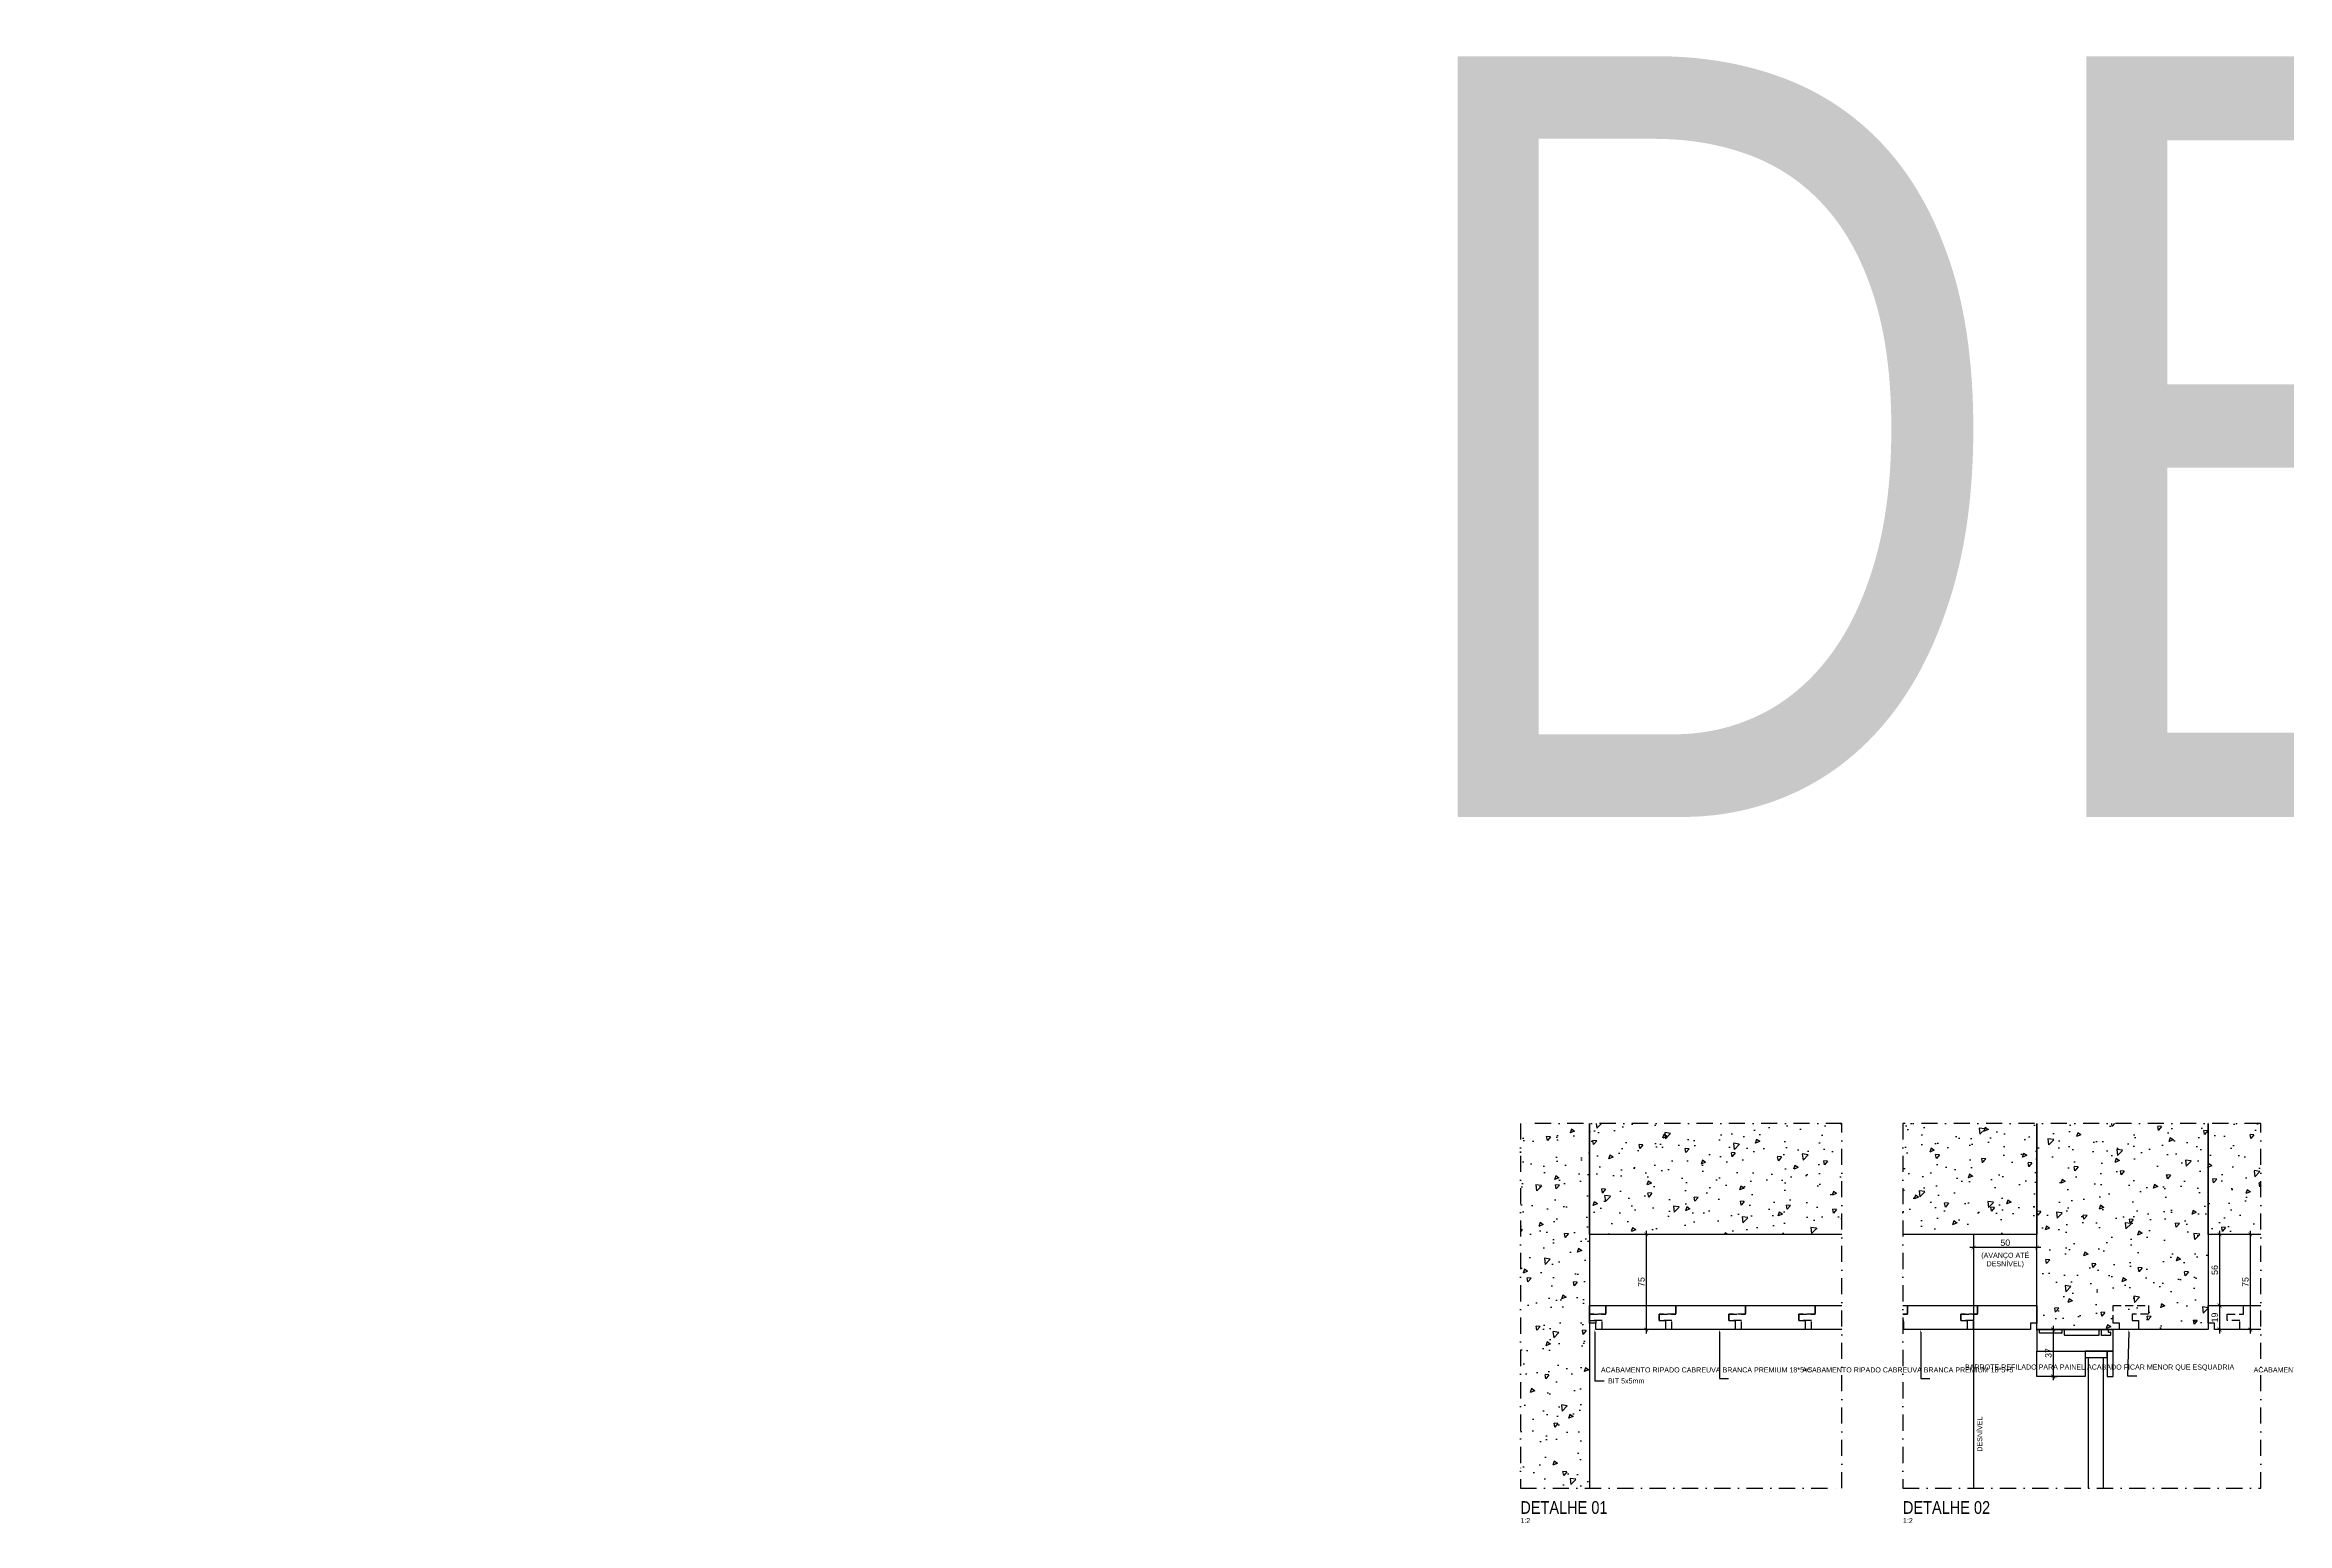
# Model space of a CAD drawing. Header units: millimetres. Extents: x -63251 to 507826, y 5339 to 217512.
# Drawn here: x 161870 to 163639, y 81607 to 82773 of the extents above; entities that cross this region are included whole.
import ezdxf
from ezdxf import colors
from ezdxf.entities.mleader import LeaderData, LeaderLine
from ezdxf.math import Vec2, Vec3

# ---------------------------------------------------------------- set-up
doc = ezdxf.new("R2010")
doc.units = ezdxf.units.MM
doc.header["$PDMODE"] = 3
doc.linetypes.add('TRAÇO 1-1', pattern=[9.525, 6.35, -3.175])
doc.linetypes.add('TRAÇO E PONTO 1-1', pattern=[25.4, 12.7, -6.35, 0, -6.35])
for name, color, linetype in [('AC-EQUIPAMENTO', 7, 'Continuous'), ('COTAS', 9, 'Continuous'), ('MARCENARIA', 4, 'Continuous'), ('PAREDE', 94, 'Continuous'), ('PISO', 9, 'Continuous'), ('TEXTO', 105, 'Continuous'), ('TEXTO TRAÇO PONTO', 105, 'TRAÇO E PONTO 1-1')]:
    doc.layers.add(name, color=color, linetype=linetype)
doc.styles.add('1-1', font='arial.ttf', dxfattribs={"height": 0.2})
doc.styles.add('PADRÃO', font='arial.ttf')
doc.styles.add('TITULO', font='swissck.ttf')
doc.dimstyles.new('1-2', dxfattribs={"dimscale": 2, "dimtxt": 2.5, "dimasz": 1.5, "dimexe": 1.5, "dimexo": 1.5, "dimtad": 1, "dimtxsty": 'PADRÃO', "dimblk": 'ARCHTICK', "dimcen": 2.5, "dimdle": 1.5, "dimclrd": 9, "dimclre": 9, "dimclrt": 6, "dimadec": 0, "dimazin": 0, "dimtfac": 1, "dimtmove": 0, "dimatfit": 3, "dimfxl": 1.25, "dimlwd": -1, "dimlwe": -1, "dimarcsym": 0})
pattern_1 = [(230, (1226.53, 730.216), (-36.436934, 3.187817), [3.81, -41.91]), (175, (1226.53, 730.216), (7.048684, -38.211369), [3.048, -33.528117]), (280.451445, (1223.494, 730.48), (-29.3882494, -35.0235504), [3.238002, -35.618049]), (226.1842, (1226.53, 720.056), (-54.215808, 8.408466), [5.715, -62.865]), (276.635558, (1222.01, 720.756), (-47.480827, -49.485225), [4.857005, -53.427122]), (171.18415, (1226.53, 720.056), (-47.480827, -49.485225), [4.571993, -50.291946]), (201, (1221.45, 722.596), (-30.3228783, 20.4530396), [3.81, -41.91]), (146, (1221.45, 722.596), (-12.360406, -36.837593), [3.048, -33.528]), (251.451445, (1218.923, 724.3), (-42.683284, -16.384554), [3.238002, -35.6179875]), (217.5, (1226.53, 730.216), (-0.61772065, -16.9110078), [0, -33.1216, 0, -34.036, 0, -33.655]), (187.5, (1226.53, 730.216), (-13.3639325, -20.036115), [0, -19.4056, 0, -32.3596, 0, -12.827]), (147.5, (1237.859, 730.216), (-27.118119, 1.1457488), [0, -12.7, 0, -39.624, 0, -52.578]), (137.5, (1242.939, 730.216), (-29.6258363, -5.0852982), [0, -16.51, 0, -26.3144, 0, -37.338])]
pattern_2 = [(230, (1541.513, -299.823), (-36.436934, 3.187817), [3.81, -41.91]), (175, (1541.513, -299.823), (7.048684, -38.211369), [3.048, -33.528117]), (280.451445, (1538.477, -299.557), (-29.3882494, -35.0235504), [3.238002, -35.618049]), (226.1842, (1541.513, -309.983), (-54.215808, 8.408466), [5.715, -62.865]), (276.635558, (1536.995, -309.28), (-47.480827, -49.485225), [4.857005, -53.427122]), (171.18415, (1541.513, -309.98), (-47.480827, -49.485225), [4.571993, -50.291946]), (201, (1536.433, -307.443), (-30.3228783, 20.4530396), [3.81, -41.91]), (146, (1536.433, -307.443), (-12.360406, -36.837593), [3.048, -33.528]), (251.451445, (1533.906, -305.74), (-42.683284, -16.384554), [3.238002, -35.6179875]), (217.5, (1541.513, -299.823), (-0.61772065, -16.9110078), [0, -33.1216, 0, -34.036, 0, -33.655]), (187.5, (1541.513, -299.823), (-13.3639325, -20.036115), [0, -19.4056, 0, -32.3596, 0, -12.827]), (147.5, (1552.841, -299.823), (-27.118119, 1.1457488), [0, -12.7, 0, -39.624, 0, -52.578]), (137.5, (1557.921, -299.823), (-29.6258363, -5.0852982), [0, -16.51, 0, -26.3144, 0, -37.338])]

# ---------------------------------------------------------------- blocks, each defined once
blk = doc.blocks.new('_ArchTick')
at = {"color": 0, "linetype": 'ByBlock', "const_width": 0.15}
blk.add_lwpolyline([(-0.5, -0.5), (0.5, 0.5)], dxfattribs=at)
blk = doc.blocks.new('*D180')
at = {"layer": 'COTAS', "color": 9, "transparency": 16777216}
blk.add_line((163444.8, 81824.6), (163388.8, 81824.6), dxfattribs=at)
at = {"layer": 'Defpoints', "color": 0, "transparency": 16777216}
for p in [(163391.8, 81824.6, 0), (163391.8, 81824.6), (163441.8, 81824.6, 0)]:
    blk.add_point(p, dxfattribs=at)
at = {"layer": 'COTAS', "color": 9, "transparency": 16777216, "xscale": 3, "yscale": 3, "zscale": 3, "rotation": 180}
blk.add_blockref('_ArchTick', (163391.8, 81824.6), dxfattribs=at)
at = {"layer": 'COTAS', "color": 9, "transparency": 16777216, "xscale": 3, "yscale": 3, "zscale": 3}
blk.add_blockref('_ArchTick', (163441.8, 81824.6), dxfattribs=at)
at = {"layer": 'COTAS', "color": 6, "transparency": 16777216, "insert": (163416.8, 81828.4), "char_height": 5, "attachment_point": 5, "style": 'PADRÃO'}
blk.add_mtext('50', dxfattribs=at)
blk = doc.blocks.new('*D181')
at = {"layer": 'COTAS', "color": 9, "transparency": 16777216}
for p, q in [((163585.8, 81837.9), (163585.8, 81775.9)), ((163588.8, 81834.9), (163588.8, 81834.9)), ((163588.8, 81778.9), (163588.8, 81778.9))]:
    blk.add_line(p, q, dxfattribs=at)
at = {"layer": 'Defpoints', "color": 0, "transparency": 16777216}
for p in [(163585.8, 81834.9, 0), (163585.8, 81778.9, 0), (163585.8, 81778.9)]:
    blk.add_point(p, dxfattribs=at)
at = {"layer": 'COTAS', "color": 9, "transparency": 16777216, "xscale": 3, "yscale": 3, "zscale": 3}
for p, rotation in [((163585.8, 81834.9), 90), ((163585.8, 81778.9), 270)]:
    blk.add_blockref('_ArchTick', p, dxfattribs=dict(at, rotation=rotation))
at = {"layer": 'COTAS', "color": 6, "transparency": 16777216, "insert": (163582, 81806.9), "char_height": 5, "attachment_point": 5, "rotation": 90, "style": 'PADRÃO'}
blk.add_mtext('56', dxfattribs=at)
blk = doc.blocks.new('*D182')
at = {"layer": 'COTAS', "color": 9, "transparency": 16777216}
for p, q in [((163610, 81837.9), (163610, 81756.9)), ((163613, 81834.9), (163613, 81834.9)), ((163613, 81759.9), (163613, 81759.9))]:
    blk.add_line(p, q, dxfattribs=at)
at = {"layer": 'Defpoints', "color": 0, "transparency": 16777216}
for p in [(163610, 81834.9, 0), (163610, 81759.9, 0), (163610, 81759.9)]:
    blk.add_point(p, dxfattribs=at)
at = {"layer": 'COTAS', "color": 9, "transparency": 16777216, "xscale": 3, "yscale": 3, "zscale": 3}
for p, rotation in [((163610, 81834.9), 90), ((163610, 81759.9), 270)]:
    blk.add_blockref('_ArchTick', p, dxfattribs=dict(at, rotation=rotation))
at = {"layer": 'COTAS', "color": 6, "transparency": 16777216, "insert": (163606.2, 81797.4), "char_height": 5, "attachment_point": 5, "rotation": 90, "style": 'PADRÃO'}
blk.add_mtext('75', dxfattribs=at)
blk = doc.blocks.new('*D183')
at = {"layer": 'COTAS', "color": 9, "transparency": 16777216}
for p, q in [((163453.3, 81759.9), (163457.6, 81759.9)), ((163454.6, 81762.9), (163454.6, 81719.9)), ((163453.3, 81722.9), (163457.6, 81722.9))]:
    blk.add_line(p, q, dxfattribs=at)
at = {"layer": 'Defpoints', "color": 0, "transparency": 16777216}
for p in [(163450.3, 81759.9, 0), (163450.3, 81722.9, 0), (163454.6, 81722.9)]:
    blk.add_point(p, dxfattribs=at)
at = {"layer": 'COTAS', "color": 9, "transparency": 16777216, "xscale": 3, "yscale": 3, "zscale": 3}
for p, rotation in [((163454.6, 81759.9), 90), ((163454.6, 81722.9), 270)]:
    blk.add_blockref('_ArchTick', p, dxfattribs=dict(at, rotation=rotation))
at = {"layer": 'COTAS', "color": 6, "transparency": 16777216, "insert": (163450.8, 81741.4), "char_height": 5, "attachment_point": 5, "rotation": 90, "style": 'PADRÃO'}
blk.add_mtext('37', dxfattribs=at)
blk = doc.blocks.new('*D527')
at = {"layer": 'COTAS', "color": 9, "transparency": 16777216}
for p, q in [((163585.8, 81781.9), (163585.8, 81756.9)), ((163588.8, 81778.9), (163588.8, 81778.9)), ((163588.8, 81759.9), (163588.8, 81759.9))]:
    blk.add_line(p, q, dxfattribs=at)
at = {"layer": 'Defpoints', "color": 0, "transparency": 16777216}
for p in [(163585.8, 81778.9), (163585.8, 81759.9, 0), (163585.8, 81759.9)]:
    blk.add_point(p, dxfattribs=at)
at = {"layer": 'COTAS', "color": 9, "transparency": 16777216, "xscale": 3, "yscale": 3, "zscale": 3}
for p, rotation in [((163585.8, 81778.9), 90), ((163585.8, 81759.9), 270)]:
    blk.add_blockref('_ArchTick', p, dxfattribs=dict(at, rotation=rotation))
at = {"layer": 'COTAS', "color": 6, "transparency": 16777216, "insert": (163582, 81769.4), "char_height": 5, "attachment_point": 5, "rotation": 90, "style": 'PADRÃO'}
blk.add_mtext('19', dxfattribs=at)
blk = doc.blocks.new('*D1840')
at = {"layer": 'COTAS', "color": 9, "transparency": 16777216}
for p, q in [((163133.6, 81837.9), (163133.6, 81756.9)), ((163136.6, 81834.9), (163136.6, 81834.9)), ((163136.6, 81759.9), (163136.6, 81759.9))]:
    blk.add_line(p, q, dxfattribs=at)
at = {"layer": 'Defpoints', "color": 0, "transparency": 16777216}
for p in [(163133.6, 81834.9, 0), (163133.6, 81759.9, 0), (163133.6, 81759.9)]:
    blk.add_point(p, dxfattribs=at)
at = {"layer": 'COTAS', "color": 9, "transparency": 16777216, "xscale": 3, "yscale": 3, "zscale": 3}
for p, rotation in [((163133.6, 81834.9), 90), ((163133.6, 81759.9), 270)]:
    blk.add_blockref('_ArchTick', p, dxfattribs=dict(at, rotation=rotation))
at = {"layer": 'COTAS', "color": 6, "transparency": 16777216, "insert": (163129.8, 81797.4), "char_height": 5, "attachment_point": 5, "rotation": 90, "style": 'PADRÃO'}
blk.add_mtext('75', dxfattribs=at)

msp = doc.modelspace()

# ---------------------------------------------------------------- hatches: boundary and pattern name
at = {"layer": 'AC-EQUIPAMENTO'}
h = msp.add_hatch(dxfattribs=at)
h.set_pattern_fill('AR-CONC', color=21, scale=0.2, angle=180)
h.set_pattern_definition(pattern_1)
h.paths.add_polyline_path([(163034.272, 81634.796), (163088.815, 81634.796), (163088.815, 81922.372), (163034.272, 81922.372)])
h = msp.add_hatch(dxfattribs=at)
h.set_pattern_fill('AR-CONC', color=21, scale=0.2, angle=180)
h.set_pattern_definition(pattern_1)
h.paths.add_polyline_path([(163287.98, 81834.942), (163287.98, 81922.372), (163088.815, 81922.372), (163088.815, 81834.942)])
h = msp.add_hatch(dxfattribs=at)
h.set_pattern_fill('AR-CONC', color=21, scale=0.2, angle=180)
h.set_pattern_definition(pattern_2)
h.paths.add_polyline_path([(163441.772, 81834.942), (163441.772, 81922.372), (163336.073, 81922.372), (163336.073, 81834.942)])
h = msp.add_hatch(dxfattribs=at)
h.set_pattern_fill('AR-CONC', color=21, scale=0.2, angle=180)
h.set_pattern_definition(pattern_2)
h.paths.add_polyline_path([(163576.772, 81922.372), (163441.772, 81922.372), (163441.772, 81759.942), (163576.772, 81759.942)])
h = msp.add_hatch(dxfattribs=at)
h.set_pattern_fill('AR-CONC', color=21, scale=0.2, angle=180)
h.set_pattern_definition(pattern_2)
h.paths.add_polyline_path([(163618.303, 81922.372), (163576.772, 81922.372), (163576.772, 81834.942), (163618.303, 81834.942)])

# ---------------------------------------------------------------- linework, layer by layer
at = {"layer": 'MARCENARIA', "color": 8}
for p, q in [((163441.772, 81759.942, 0), (163501.771, 81759.942, 0)), ((163441.772, 81759.442, 0), (163441.772, 81759.942, 0)), ((163441.772, 81759.442, 0), (163441.772, 81742.942, 0)), ((163443.272, 81759.942, 0), (163442.272, 81759.942, 0)), ((163443.772, 81757.067, 0), (163443.772, 81759.442, 0)), ((163461.247, 81756.942, 0), (163443.897, 81756.942, 0)), ((163461.372, 81759.442, 0), (163461.372, 81757.067, 0)), ((163462.872, 81759.942, 0), (163461.872, 81759.942, 0)), ((163463.372, 81755.467, 0), (163463.372, 81759.442, 0)), ((163490.572, 81755.342, 0), (163463.497, 81755.342, 0)), ((163490.572, 81759.442, 0), (163490.572, 81755.342, 0)), ((163492.072, 81759.942, 0), (163491.072, 81759.942, 0)), ((163492.572, 81755.342, 0), (163492.572, 81759.442, 0)), ((163494.911, 81755.342, 0), (163492.572, 81755.342, 0)), ((163495.211, 81755.642, 0), (163494.911, 81755.342, 0)), ((163495.511, 81755.342, 0), (163495.211, 81755.642, 0)), ((163499.646, 81755.342, 0), (163495.511, 81755.342, 0)), ((163497.971, 81759.642, 0), (163497.971, 81758.242, 0)), ((163501.271, 81759.942, 0), (163498.271, 81759.942, 0)), ((163498.271, 81757.942, 0), (163499.646, 81757.942, 0)), ((163499.771, 81757.817, 0), (163499.771, 81755.467, 0)), ((163501.771, 81759.442, 0), (163501.771, 81759.942, 0)), ((163501.771, 81742.942, 0), (163501.771, 81759.442, 0)), ((163441.772, 81742.942, 0), (163501.771, 81742.942, 0)), ((163482.309, 81634.796, 0), (163482.309, 81737.942, 0)), ((163494.309, 81634.796, 0), (163494.309, 81737.942, 0))]:
    msp.add_line(p, q, dxfattribs=at)
at = {"layer": 'MARCENARIA', "color": 8, "linetype": 'TRAÇO 1-1'}
for points in [[(163088.815, 81778.942), (163101.816, 81778.942), (163101.816, 81771.942), (163088.816, 81771.942), (163088.816, 81766.942), (163093.816, 81766.942), (163093.816, 81764.942), (163088.815, 81764.942)], [(163101.816, 81771.942), (163101.816, 81778.942), (163156.816, 81778.942), (163156.816, 81771.942), (163143.816, 81771.942), (163143.816, 81766.942), (163148.816, 81766.942), (163148.816, 81759.942), (163098.816, 81759.942), (163098.816, 81766.942), (163088.816, 81766.942), (163088.816, 81771.942)], [(163156.816, 81771.942), (163156.816, 81778.942), (163211.816, 81778.942), (163211.816, 81771.942), (163198.816, 81771.942), (163198.816, 81766.942), (163203.816, 81766.942), (163203.816, 81759.942), (163153.816, 81759.942), (163153.816, 81766.942), (163143.816, 81766.942), (163143.816, 81771.942)], [(163211.816, 81771.942), (163211.816, 81778.942), (163266.816, 81778.942), (163266.816, 81771.942), (163253.816, 81771.942), (163253.816, 81766.942), (163258.816, 81766.942), (163258.816, 81759.942), (163208.816, 81759.942), (163208.816, 81766.942), (163198.816, 81766.942), (163198.816, 81771.942)]]:
    msp.add_lwpolyline(points, close=True, dxfattribs=at)
at = {"layer": 'MARCENARIA'}
msp.add_lwpolyline([(163287.98, 81759.942), (163093.815, 81759.942), (163093.815, 81764.942), (163088.815, 81764.942), (163088.815, 81778.942), (163287.98, 81778.942)], dxfattribs=at)
at = {"layer": 'MARCENARIA', "color": 8, "linetype": 'TRAÇO 1-1'}
msp.add_lwpolyline([(163287.98, 81759.942), (163263.816, 81759.942), (163263.816, 81766.942), (163253.816, 81766.942), (163253.816, 81771.942), (163266.816, 81771.942), (163266.816, 81778.942), (163287.98, 81778.942)], dxfattribs=at)
at = {"layer": 'MARCENARIA', "color": 8, "linetype": 'TRAÇO 1-1', "elevation": 0}
for points in [[(163336.073, 81771.942), (163339.772, 81771.942), (163339.772, 81778.942), (163394.772, 81778.942), (163394.772, 81771.942), (163381.772, 81771.942), (163381.772, 81766.942), (163386.772, 81766.942), (163386.772, 81759.942), (163336.772, 81759.942), (163336.772, 81766.942), (163336.073, 81766.942)], [(163336.073, 81778.942), (163339.772, 81778.942), (163339.772, 81771.942), (163336.073, 81771.942)], [(163618.303, 81759.942), (163601.774, 81759.942), (163601.774, 81766.942), (163591.774, 81766.942), (163591.774, 81771.942), (163604.774, 81771.942), (163604.774, 81778.942), (163618.303, 81778.942)]]:
    msp.add_lwpolyline(points, dxfattribs=at)
at = {"layer": 'MARCENARIA', "elevation": 0}
for points in [[(163336.073, 81778.942), (163441.772, 81778.942), (163441.772, 81764.942), (163436.772, 81764.942), (163436.772, 81759.942), (163336.073, 81759.942)], [(163618.303, 81759.942), (163581.772, 81759.942), (163581.772, 81764.942), (163576.772, 81764.942), (163576.772, 81778.942), (163618.303, 81778.942)]]:
    msp.add_lwpolyline(points, dxfattribs=at)
at = {"layer": 'MARCENARIA', "color": 8, "linetype": 'TRAÇO 1-1', "elevation": 0}
for points in [[(163394.772, 81771.942), (163394.772, 81778.942), (163441.772, 81778.942), (163441.772, 81764.942), (163436.772, 81764.942), (163436.772, 81759.942), (163391.772, 81759.942), (163391.772, 81766.942), (163381.772, 81766.942), (163381.772, 81771.942)], [(163501.771, 81778.942), (163529.773, 81778.942), (163529.773, 81771.942), (163516.773, 81771.942), (163516.773, 81766.942), (163521.773, 81766.942), (163521.773, 81759.942), (163506.771, 81759.942), (163506.771, 81764.942), (163501.771, 81764.942)]]:
    msp.add_lwpolyline(points, close=True, dxfattribs=at)
at = {"layer": 'MARCENARIA', "color": 8, "elevation": 0}
for points in [[(163441.772, 81742.942), (163479.716, 81742.942), (163479.716, 81722.942), (163441.772, 81722.942)], [(163479.716, 81737.942), (163497.271, 81737.942), (163497.271, 81742.942), (163479.716, 81742.942)], [(163501.771, 81742.942), (163497.271, 81742.942), (163497.271, 81722.941), (163501.771, 81722.941)]]:
    msp.add_lwpolyline(points, close=True, dxfattribs=at)
at = {"layer": 'MARCENARIA', "color": 8}
for centre, radius, start, end in [((163442.272, 81759.442, 0), 0.5, 90, 180), ((163443.272, 81759.442, 0), 0.5, 0, 90), ((163443.897, 81757.067, 0), 0.125, 180, 270), ((163461.247, 81757.067, 0), 0.125, 270, 0), ((163461.872, 81759.442, 0), 0.5, 90, 180), ((163462.872, 81759.442, 0), 0.5, 0, 90), ((163463.497, 81755.467, 0), 0.125, 180, 270), ((163491.072, 81759.442, 0), 0.5, 90, 180), ((163492.072, 81759.442, 0), 0.5, 0, 90), ((163498.271, 81759.642, 0), 0.3, 90, 180), ((163498.271, 81758.242, 0), 0.3, 180, 270), ((163499.646, 81757.817, 0), 0.125, 0, 90), ((163499.646, 81755.467, 0), 0.125, 270, 0), ((163501.271, 81759.442, 0), 0.5, 0, 90), ((163491.012, 81743.069, 0), 0.127, 270, 273.385631), ((163491.012, 81743.069, 0), 0.127, 270, 273.385631)]:
    msp.add_arc(centre, radius, start, end, dxfattribs=at)
at = {"layer": 'PAREDE'}
for points in [[(163287.98, 81834.942), (163088.815, 81834.942), (163088.815, 81922.372)], [(163088.815, 81922.372), (163088.815, 81634.796)]]:
    msp.add_lwpolyline(points, dxfattribs=at)
at = {"layer": 'PAREDE', "elevation": 0}
for points in [[(163441.772, 81922.372), (163441.772, 81834.942), (163336.073, 81834.942)], [(163576.772, 81922.372), (163576.772, 81759.942), (163441.772, 81759.942), (163441.772, 81922.372)], [(163618.303, 81834.942), (163576.772, 81834.942), (163576.772, 81922.372)]]:
    msp.add_lwpolyline(points, dxfattribs=at)
at = {"layer": 'PISO', "elevation": 0}
msp.add_lwpolyline([(163391.772, 81834.942), (163391.772, 81634.796)], dxfattribs=at)
at = {"layer": 'TEXTO TRAÇO PONTO', "elevation": 0}
for points in [[(163287.98, 81922.372), (163034.272, 81922.372), (163034.272, 81634.796), (163287.98, 81634.796)], [(163618.303, 81922.372), (163336.073, 81922.372), (163336.073, 81634.796), (163618.303, 81634.796)]]:
    msp.add_lwpolyline(points, close=True, dxfattribs=at)

# ---------------------------------------------------------------- texts
at = {"layer": 'COTAS', "color": 6, "insert": (163416.772, 81820.478), "char_height": 4, "width": 40.49817, "attachment_point": 2, "style": 'PADRÃO'}
msp.add_mtext('(AVANÇO ATÉ DESNÍVEL)', dxfattribs=at)
at = {"layer": 'COTAS', "color": 6, "insert": (163394.66, 81677.456), "char_height": 4, "width": 40.49817, "attachment_point": 2, "rotation": 90, "style": 'PADRÃO'}
msp.add_mtext('{\\C8;DESNÍVEL}', dxfattribs=at)
at = {"layer": 'TEXTO', "color": 1, "attachment_point": 7, "style": 'TITULO'}
for s, insert, char_height, width in [('\\pxqc;{\\C2;DETALHES}', (163641.714, 82155.642), 600, 2200.61002), ('DETALHE 01 ', (163034.272, 81614.438, 0), 10, 220.061), ('DETALHE 02', (163336.073, 81614.438, 0), 10, 220.061)]:
    msp.add_mtext(s, dxfattribs=dict(at, insert=insert, char_height=char_height, width=width))
at = {"layer": 'TEXTO', "char_height": 4, "width": 48, "attachment_point": 1, "style": 'PADRÃO'}
for insert in [(163034.272, 81611.238, 0), (163336.073, 81611.238, 0)]:
    msp.add_mtext('1:2', dxfattribs=dict(at, insert=insert))

# ---------------------------------------------------------------- dimensions: what is measured, and where the dimension line sits
at = {"layer": 'COTAS'}
for base, p1, p2, picture, middle in [((163133.623, 81759.942), (163133.623, 81834.942, 0), (163133.623, 81759.942, 0), '*D1840', (163129.83, 81797.442)), ((163585.785, 81778.942), (163585.785, 81834.942, 0), (163585.785, 81778.942, 0), '*D181', (163581.982, 81806.942)), ((163610.038, 81759.942), (163610.038, 81834.942, 0), (163610.038, 81759.942, 0), '*D182', (163606.246, 81797.442)), ((163585.785, 81759.942), (163585.785, 81778.942), (163585.785, 81759.942, 0), '*D527', (163581.982, 81769.442)), ((163454.59, 81722.942), (163450.258, 81759.942, 0), (163450.258, 81722.942, 0), '*D183', (163450.785, 81741.442))]:
    dim = msp.add_linear_dim(base=base, p1=p1, p2=p2, angle=90, dimstyle='1-2', dxfattribs=at)
    dim.commit()
    dim.dimension.update_dxf_attribs({"geometry": picture, "text_midpoint": middle})
dim = msp.add_linear_dim(base=(163391.772, 81824.621), p1=(163441.772, 81824.621, 0), p2=(163391.772, 81824.621, 0), dimstyle='1-2', dxfattribs=at)
dim.commit()
dim.dimension.update_dxf_attribs({"geometry": '*D180', "text_midpoint": (163416.772, 81828.424)})

# ---------------------------------------------------------------- leaders
at = {"layer": 'COTAS', "ltscale": 0.4}
ml = msp.add_multileader_mtext('Standard', dxfattribs=at)
ml.set_content('{\\C10;FECHADURA ALTA SEGURANÇA 04 PINOS}', color=105, style='1-1')
ml.set_leader_properties(color=256, linetype='ByLayer', lineweight=-1)
ml.build(insert=Vec2(0, 0))
ml.multileader.update_dxf_attribs({"text_left_attachment_type": 2, "text_right_attachment_type": 2, "dogleg_length": 0.36, "arrow_head_size": 2, "scale": 20})
ctx = ml.context
ctx.base_point, ctx.scale, ctx.arrow_head_size, ctx.landing_gap_size, ctx.plane_origin = Vec3(163839.089, 81696.862, 0), 20, 2, 4, Vec3(163768.168, 81928.272, 0)
ctx.left_attachment, ctx.right_attachment, ctx.text_align_type = 2, 2, 2
notes = []
notes.append((ctx, [(0, (1, 1, 0), (163827.832, 81696.862, 0), (1, 0), 11.257, [(0, [(163827.832, 81774.441, 0)], 0, [])])]))
ctx.mtext.insert, ctx.mtext.width, ctx.mtext.alignment, ctx.mtext.flow_direction = Vec3(163904.652, 81702.84, 0), 69.42511, 3, 5
ml = msp.add_multileader_mtext('Standard', dxfattribs=at)
ml.set_content('BIT 5x5mm', color=105, style='1-1')
ml.set_leader_properties(color=256, linetype='ByLayer', lineweight=-1)
ml.build(insert=Vec2(0, 0))
ml.multileader.update_dxf_attribs({"text_left_attachment_type": 2, "text_right_attachment_type": 2, "dogleg_length": 0.36, "arrow_head_size": 2, "scale": 20})
ctx = ml.context
ctx.base_point, ctx.scale, ctx.arrow_head_size, ctx.landing_gap_size, ctx.plane_origin = Vec3(163100.264, 81719.377), 20, 2, 4, Vec3(162832.125, 81691.076)
ctx.left_attachment, ctx.right_attachment, ctx.text_align_type = 2, 2, 2
notes.append((ctx, [(0, (1, 1, 0), (163093.064, 81719.377), (1, 0), 7.2, [(0, [(163093.064, 81759.942)], 0, [])])]))
ctx.mtext.insert, ctx.mtext.width, ctx.mtext.alignment, ctx.mtext.flow_direction = Vec3(163132.059, 81721.411), 63.08176, 3, 5
ml = msp.add_multileader_mtext('Standard', dxfattribs=at)
ml.set_content('ACABAMENTO RIPADO CABREUVA BRANCA PREMIUM 18*5+5', color=105, style='1-1')
ml.set_leader_properties(color=256, linetype='ByLayer', lineweight=-1)
ml.build(insert=Vec2(0, 0))
ml.multileader.update_dxf_attribs({"text_left_attachment_type": 2, "text_right_attachment_type": 2, "dogleg_length": 0.36, "arrow_head_size": 2, "scale": 20})
ctx = ml.context
ctx.base_point, ctx.scale, ctx.arrow_head_size, ctx.landing_gap_size, ctx.plane_origin = Vec3(163198.549, 81721.322), 20, 2, 4, Vec3(162930.41, 81669.691)
ctx.left_attachment, ctx.right_attachment, ctx.text_align_type = 2, 2, 2
notes.append((ctx, [(0, (1, 1, 0), (163191.349, 81721.322), (1, 0), 7.2, [(0, [(163191.349, 81759.942)], 0, [])])]))
ctx.mtext.insert, ctx.mtext.width, ctx.mtext.alignment, ctx.mtext.flow_direction = Vec3(163264.396, 81730.1), 63.08176, 3, 5
ml = msp.add_multileader_mtext('Standard', dxfattribs=at)
ml.set_content('BARROTE REFILADO PARA PAINEL ACABADO FICAR MENOR QUE ESQUADRIA ', color=105, style='1-1')
ml.set_leader_properties(color=256, linetype='ByLayer', lineweight=-1)
ml.build(insert=Vec2(0, 0))
ml.multileader.update_dxf_attribs({"text_left_attachment_type": 2, "text_right_attachment_type": 2, "dogleg_length": 0.36, "arrow_head_size": 2, "scale": 20})
ctx = ml.context
ctx.base_point, ctx.scale, ctx.arrow_head_size, ctx.landing_gap_size, ctx.plane_origin = Vec3(163520.501, 81723.428), 20, 2, 4, Vec3(163252.363, 81722.472)
ctx.left_attachment, ctx.right_attachment, ctx.text_align_type = 2, 2, 2
notes.append((ctx, [(0, (1, 1, 0), (163513.301, 81723.428), (1, 0), 7.2, [(0, [(163514.272, 81759.942)], 0, [])])]))
ctx.mtext.insert, ctx.mtext.width, ctx.mtext.alignment, ctx.mtext.flow_direction = Vec3(163597.38, 81732.357), 79.63275, 3, 5
ml = msp.add_multileader_mtext('Standard', dxfattribs=at)
ml.set_content('ACABAMENTO RIPADO CABREUVA BRANCA PREMIUM 18*5+5', color=105, style='1-1')
ml.set_leader_properties(color=256, linetype='ByLayer', lineweight=-1)
ml.build(insert=Vec2(0, 0))
ml.multileader.update_dxf_attribs({"text_left_attachment_type": 2, "text_right_attachment_type": 2, "dogleg_length": 0.36, "arrow_head_size": 2, "scale": 20})
ctx = ml.context
ctx.base_point, ctx.scale, ctx.arrow_head_size, ctx.landing_gap_size, ctx.plane_origin = Vec3(163357.31, 81721.322, 0), 20, 2, 4, Vec3(163089.172, 81669.691, 0)
ctx.left_attachment, ctx.right_attachment, ctx.text_align_type = 2, 2, 2
notes.append((ctx, [(0, (1, 1, 0), (163350.11, 81721.322, 0), (1, 0), 7.2, [(0, [(163350.11, 81759.942, 0)], 0, [])])]))
ctx.mtext.insert, ctx.mtext.width, ctx.mtext.alignment, ctx.mtext.flow_direction = Vec3(163423.157, 81730.1, 0), 63.08176, 3, 5
ml = msp.add_multileader_mtext('Standard', dxfattribs=at)
ml.set_content('ACABAMENTO RIPADO CABREUVA BRANCA PREMIUM 18*5+5', color=105, style='1-1')
ml.set_leader_properties(color=256, linetype='ByLayer', lineweight=-1)
ml.build(insert=Vec2(0, 0))
ml.multileader.update_dxf_attribs({"text_left_attachment_type": 2, "text_right_attachment_type": 2, "dogleg_length": 0.36, "arrow_head_size": 2, "scale": 20})
ctx = ml.context
ctx.base_point, ctx.scale, ctx.arrow_head_size, ctx.landing_gap_size, ctx.plane_origin = Vec3(163713.389, 81721.322, 0), 20, 2, 4, Vec3(163445.25, 81669.692, 0)
ctx.left_attachment, ctx.right_attachment, ctx.text_align_type = 2, 2, 2
notes.append((ctx, [(0, (1, 1, 0), (163706.189, 81721.322, 0), (1, 0), 7.2, [(0, [(163706.189, 81759.942, 0)], 0, [])])]))
ctx.mtext.insert, ctx.mtext.width, ctx.mtext.alignment, ctx.mtext.flow_direction = Vec3(163779.236, 81730.101, 0), 63.08176, 3, 5
ml = msp.add_multileader_mtext('Standard', dxfattribs=at)
ml.set_content('ACABAMENTO RIPADO CABREUVA BRANCA PREMIUM 18*5+5', color=105, style='1-1')
ml.set_leader_properties(color=256, linetype='ByLayer', lineweight=-1)
ml.build(insert=Vec2(0, 0))
ml.multileader.update_dxf_attribs({"text_left_attachment_type": 2, "text_right_attachment_type": 2, "dogleg_length": 0.36, "arrow_head_size": 2, "scale": 20})
ctx = ml.context
ctx.base_point, ctx.scale, ctx.arrow_head_size, ctx.landing_gap_size, ctx.plane_origin = Vec3(163837.432, 81721.322, 0), 20, 2, 4, Vec3(163569.293, 81669.692, 0)
ctx.left_attachment, ctx.right_attachment, ctx.text_align_type = 2, 2, 2
notes.append((ctx, [(0, (1, 1, 0), (163830.232, 81721.322, 0), (1, 0), 7.2, [(0, [(163830.232, 81759.942, 0)], 0, [])])]))
ctx.mtext.insert, ctx.mtext.width, ctx.mtext.alignment, ctx.mtext.flow_direction = Vec3(163903.279, 81730.101, 0), 63.08176, 3, 5
ml = msp.add_multileader_mtext('Standard', dxfattribs=at)
ml.set_content('ACABAMENTO RIPADO CABREUVA BRANCA PREMIUM 18*5+5', color=105, style='1-1')
ml.set_leader_properties(color=256, linetype='ByLayer', lineweight=-1)
ml.build(insert=Vec2(0, 0))
ml.multileader.update_dxf_attribs({"text_left_attachment_type": 2, "text_right_attachment_type": 2, "dogleg_length": 0.36, "arrow_head_size": 2, "scale": 20})
ctx = ml.context
ctx.base_point, ctx.scale, ctx.arrow_head_size, ctx.landing_gap_size, ctx.plane_origin = Vec3(163994.743, 81721.322, 0), 20, 2, 4, Vec3(163726.604, 81669.692, 0)
ctx.left_attachment, ctx.right_attachment, ctx.text_align_type = 2, 2, 2
notes.append((ctx, [(0, (1, 1, 0), (163987.543, 81721.322, 0), (1, 0), 7.2, [(0, [(163987.543, 81759.942, 0)], 0, [])])]))
ctx.mtext.insert, ctx.mtext.width, ctx.mtext.alignment, ctx.mtext.flow_direction = Vec3(164060.59, 81730.101, 0), 63.08176, 3, 5
ml = msp.add_multileader_mtext('Standard', dxfattribs=at)
ml.set_content('{\\C10;FECHADURA ALTA SEGURANÇA 10 PINOS}', color=105, style='1-1')
ml.set_leader_properties(color=256, linetype='ByLayer', lineweight=-1)
ml.build(insert=Vec2(0, 0))
ml.multileader.update_dxf_attribs({"text_left_attachment_type": 2, "text_right_attachment_type": 2, "dogleg_length": 0.36, "arrow_head_size": 2, "scale": 20})
ctx = ml.context
ctx.base_point, ctx.scale, ctx.arrow_head_size, ctx.landing_gap_size, ctx.plane_origin = Vec3(164538.89, 81650.998, 0), 20, 2, 4, Vec3(164467.969, 81739.003, 0)
ctx.left_attachment, ctx.right_attachment, ctx.text_align_type = 2, 2, 2
notes.append((ctx, [(0, (1, 1, 0), (164527.633, 81650.998, 0), (1, 0), 11.257, [(0, [(164527.633, 81669.358, 0)], 0, [])])]))
ctx.mtext.insert, ctx.mtext.width, ctx.mtext.alignment, ctx.mtext.flow_direction = Vec3(164604.453, 81656.975, 0), 69.42511, 3, 5
for ctx, leaders in notes:
    for number, flags, end, landing, length, lines in leaders:
        leader = LeaderData()
        leader.index, (leader.has_last_leader_line, leader.has_dogleg_vector, leader.attachment_direction) = number, flags
        leader.last_leader_point, leader.dogleg_vector, leader.dogleg_length = Vec3(end), Vec3(landing), length
        for number, points, colour, breaks in lines:
            line = LeaderLine()
            line.index, line.vertices, line.color, line.breaks = number, Vec3.list(points), colors.encode_raw_color(colour), breaks
            leader.lines.append(line)
        ctx.leaders.append(leader)

doc.saveas('drawing.dxf')
